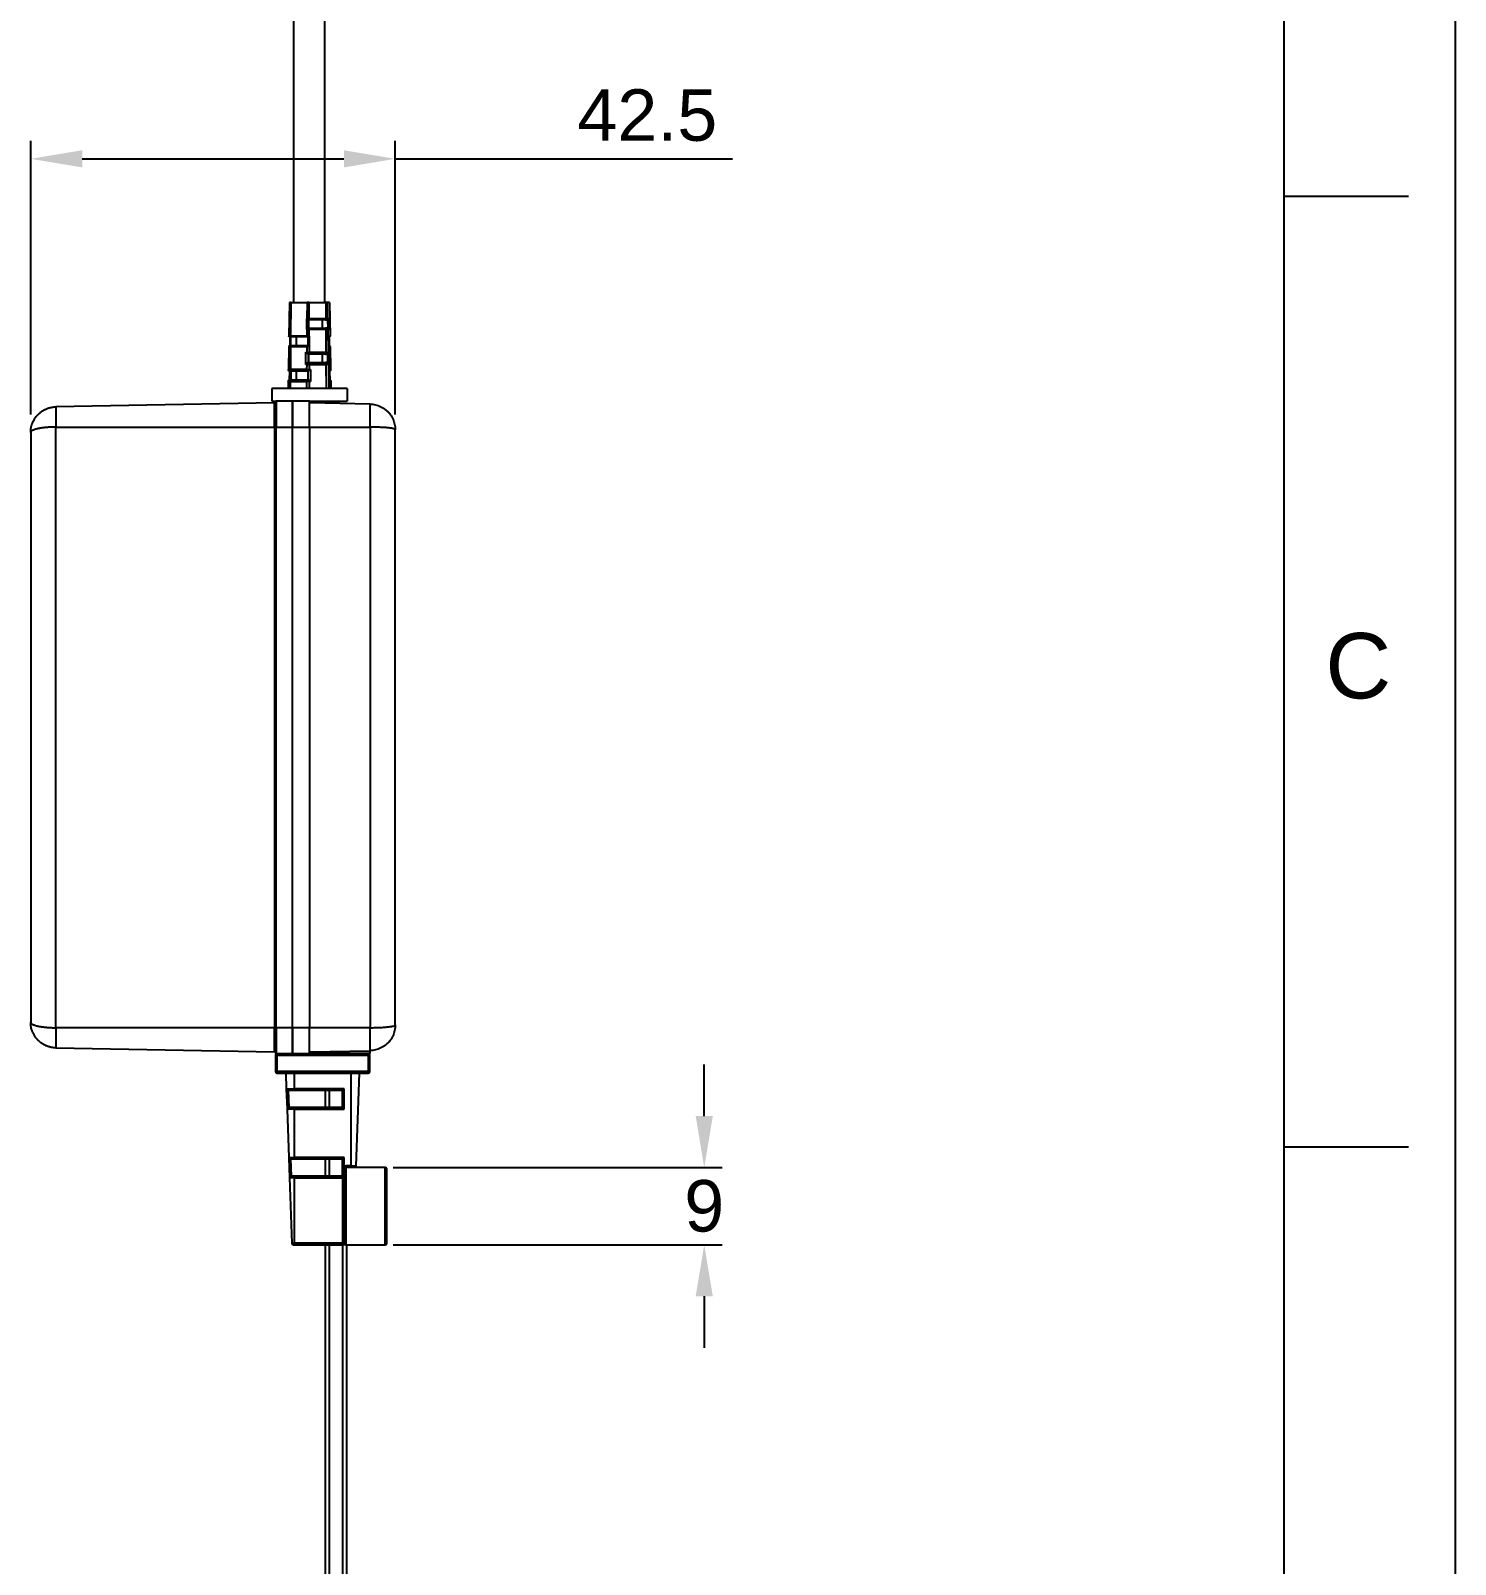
# Model space of a CAD drawing. Header units: millimetres. Extents: x 240 to 1080, y -29 to 565.
# Drawn here: x 913.7 to 1079.7, y 163.9 to 342.6 of the extents above; entities that cross this region are included whole.
import ezdxf

# ---------------------------------------------------------------- set-up
doc = ezdxf.new("R2010")
doc.units = ezdxf.units.MM
doc.header["$LTSCALE"] = 0.75
doc.layers.add('DIM', color=3, linetype='Continuous')
doc.layers.add('FORM', color=7, linetype='Continuous')
doc.styles.get("Standard").update_dxf_attribs({"font": 'arial.ttf'})
doc.dimstyles.new('사본 ISO-25', dxfattribs={"dimtxt": 7, "dimasz": 7, "dimexe": 2.1, "dimexo": 2.1, "dimgap": 2, "dimtad": 1, "dimtih": 1, "dimtoh": 1, "dimdec": 1, "dimdsep": 46, "dimtxsty": 'Standard', "dimcen": 0, "dimclrd": 3, "dimclre": 3, "dimclrt": 4, "dimazin": 2, "dimtp": 0.1, "dimtm": 0.1, "dimtfac": 0.714286, "dimtdec": 1, "dimtmove": 0, "dimatfit": 3, "dimfxl": 1, "dimarcsym": 0})

# ---------------------------------------------------------------- blocks, each defined once
blk = doc.blocks.new('*D17')
at = {"layer": 'DIM', "color": 3, "lineweight": -2, "transparency": 16777216}
for p, q in [((913.68, 297.85), (913.68, 329.75)), ((956.18, 297.85), (956.18, 329.75)), ((919.68, 327.65), (950.18, 327.65)), ((956.18, 327.65), (995.49, 327.65))]:
    blk.add_line(p, q, dxfattribs=at)
at = {"layer": 'DIM', "color": 3, "transparency": 16777216}
for points in [[(919.68, 328.65), (919.68, 326.65), (913.68, 327.65)], [(950.18, 328.65), (950.18, 326.65), (956.18, 327.65)]]:
    blk.add_solid(points, dxfattribs=at)
at = {"layer": 'DIM', "color": 4, "transparency": 16777216, "insert": (985.55, 332.71), "char_height": 6, "attachment_point": 5}
blk.add_mtext('42.5', dxfattribs=at)
blk = doc.blocks.new('*D21')
at = {"layer": 'DIM', "color": 3, "lineweight": -2, "transparency": 16777216}
for p, q in [((992.19, 216.1), (992.19, 222.1)), ((955.93, 210.1), (994.29, 210.1)), ((955.93, 201.1), (994.29, 201.1)), ((992.19, 195.1), (992.19, 189.1))]:
    blk.add_line(p, q, dxfattribs=at)
at = {"layer": 'DIM', "color": 3, "transparency": 16777216}
for points in [[(991.19, 216.1), (993.19, 216.1), (992.19, 210.1)], [(991.19, 195.1), (993.19, 195.1), (992.19, 201.1)]]:
    blk.add_solid(points, dxfattribs=at)
at = {"layer": 'DIM', "color": 4, "transparency": 16777216, "insert": (992.19, 205.6), "char_height": 6, "attachment_point": 5}
blk.add_mtext('9', dxfattribs=at)

msp = doc.modelspace()

# ---------------------------------------------------------------- linework, layer by layer
at = {"extrusion": (-1, -2.22045e-16, 2.96604e-13)}
for p, q in [((944.32, 400.9), (944.32, 310.9)), ((947.92, 400.9), (947.92, 310.9)), ((943.85, 310.9), (943.78, 307)), ((944.04, 310.9), (943.85, 310.9)), ((944.02, 307), (944.04, 310.9)), ((944.04, 310.9), (945.9, 310.9)), ((945.9, 310.9), (945.88, 309)), ((946.13, 310.9), (945.9, 310.9)), ((946.14, 309), (946.13, 310.9)), ((946.13, 310.9), (948.07, 310.9)), ((948.07, 310.9), (948.07, 309)), ((948.29, 310.9), (948.07, 310.9)), ((948.5, 310.9), (948.29, 310.9)), ((948.33, 309), (948.29, 310.9)), ((948.5, 310.9), (948.57, 307)), ((948.5, 310.9), (948.5, 310.9)), ((948.5, 310.9), (948.57, 307)), ((945.88, 307.8), (945.87, 307)), ((945.88, 307.8), (945.88, 309)), ((945.88, 309), (946.14, 309)), ((945.88, 309), (945.88, 309)), ((946.14, 307.8), (945.88, 307.8)), ((946.01, 308.9), (946.11, 308.9)), ((946.11, 307.9), (946.01, 307.9)), ((946.01, 307.9), (946.01, 307.9)), ((946.02, 308.9), (946.02, 307.9)), ((946.1, 307.9), (946.1, 308.9)), ((948.05, 308.9), (946.11, 308.9)), ((946.11, 307.9), (948.05, 307.9)), ((948.07, 309), (946.14, 309)), ((946.16, 305.1), (946.14, 307.8)), ((946.14, 307.8), (948.08, 307.8)), ((947.67, 308.9), (947.67, 307.9)), ((948.05, 308.9), (948.23, 308.9)), ((948.25, 307.9), (948.05, 307.9)), ((948.07, 309), (948.33, 309)), ((948.35, 307.8), (948.08, 307.8)), ((948.08, 307.8), (948.09, 305.1)), ((948.23, 308.9), (948.33, 308.9)), ((948.25, 307.9), (948.35, 307.9)), ((948.44, 309), (948.33, 309)), ((948.35, 307.9), (948.33, 308.9)), ((948.35, 307.8), (948.46, 307.8)), ((948.39, 305.1), (948.35, 307.8)), ((948.46, 307.8), (948.44, 309)), ((943.76, 305.8), (943.71, 303.1)), ((944.01, 305.8), (943.76, 305.8)), ((943.78, 307), (944.02, 307)), ((944.05, 305.9), (943.86, 305.9)), ((943.89, 306.9), (943.87, 305.9)), ((943.88, 306.9), (944.06, 306.9)), ((943.98, 306.9), (943.97, 305.9)), ((943.99, 303.1), (944.01, 305.8)), ((944.01, 305.8), (945.86, 305.8)), ((945.87, 307), (944.02, 307)), ((944.05, 305.9), (945.9, 305.9)), ((945.91, 306.9), (944.06, 306.9)), ((944.68, 305.9), (944.68, 306.9)), ((945.86, 305.8), (945.86, 305.1)), ((946.14, 305.8), (945.86, 305.8)), ((945.87, 307), (946.14, 307)), ((946.01, 305.9), (945.9, 305.9)), ((945.91, 306.9), (946.01, 306.9)), ((948.46, 307), (948.48, 305.8)), ((948.57, 307), (948.46, 307)), ((948.46, 306.99), (948.48, 305.8)), ((948.46, 306.9), (948.47, 306.9)), ((948.47, 306.9), (948.47, 306.9)), ((948.48, 305.9), (948.49, 305.9)), ((948.48, 305.8), (948.59, 305.8)), ((948.49, 305.9), (948.49, 305.9)), ((948.57, 307), (948.57, 307)), ((948.59, 305.8), (948.64, 303.1)), ((948.59, 305.8), (948.59, 305.8)), ((948.59, 305.8), (948.64, 303.1)), ((945.74, 303.7), (945.74, 305.1)), ((945.86, 305.1), (945.74, 305.1)), ((945.86, 305.1), (946.16, 305.1)), ((945.86, 305.1), (945.86, 305.1)), ((946.01, 304.9), (946.1, 304.9)), ((946.1, 303.9), (946.01, 303.9)), ((946.02, 304.9), (946.02, 303.9)), ((948.04, 304.9), (946.1, 304.9)), ((946.1, 303.9), (946.1, 304.9)), ((946.1, 303.9), (948.04, 303.9)), ((946.16, 305.1), (946.16, 305.1)), ((948.09, 305.1), (946.16, 305.1)), ((947.67, 304.9), (947.67, 303.9)), ((948.04, 304.9), (948.2, 304.9)), ((948.22, 303.9), (948.04, 303.9)), ((948.09, 305.1), (948.39, 305.1)), ((948.09, 305.1), (948.09, 305.1)), ((948.2, 304.9), (948.3, 304.9)), ((948.32, 303.9), (948.22, 303.9)), ((948.32, 303.9), (948.3, 304.9)), ((948.51, 305.1), (948.39, 305.1)), ((948.39, 305.1), (948.39, 305.1)), ((948.53, 303.7), (948.51, 305.1)), ((943.71, 303.1), (943.99, 303.1)), ((943.83, 302.92), (943.81, 301.88)), ((943.91, 302.9), (944.07, 302.9)), ((945.84, 303.1), (943.99, 303.1)), ((943.99, 303.1), (943.99, 303.1)), ((944.01, 302.9), (944, 301.9)), ((945.92, 302.9), (944.07, 302.9)), ((944.68, 301.9), (944.68, 302.9)), ((945.74, 303.7), (945.85, 303.7)), ((945.85, 303.7), (945.84, 303.1)), ((945.84, 303.1), (946.17, 303.1)), ((945.84, 303.1), (945.84, 303.1)), ((946.16, 303.7), (945.85, 303.7)), ((945.92, 302.9), (946.02, 302.9)), ((946.02, 301.9), (946.02, 302.9)), ((946.16, 303.7), (948.1, 303.7)), ((946.17, 303.1), (946.16, 303.7)), ((946.28, 303.1), (946.17, 303.1)), ((946.17, 303.1), (946.17, 303.1)), ((946.28, 303.1), (946.28, 301.7)), ((948.1, 303.7), (948.12, 300.9)), ((948.42, 303.7), (948.1, 303.7)), ((948.42, 303.7), (948.53, 303.7)), ((948.47, 300.9), (948.42, 303.7)), ((948.52, 303.1), (948.55, 301.7)), ((948.64, 303.1), (948.52, 303.1)), ((948.52, 303.09), (948.55, 301.71)), ((948.64, 303.1), (948.64, 303.1)), ((948.64, 303.1), (948.64, 303.1)), ((950.58, 300.9), (941.78, 300.9)), ((941.78, 300.9), (941.78, 299.4)), ((943.69, 301.7), (943.68, 300.9)), ((943.98, 301.7), (943.69, 301.7)), ((944.06, 301.9), (943.89, 301.9)), ((943.97, 300.9), (943.98, 301.7)), ((943.98, 301.7), (945.83, 301.7)), ((944.06, 301.9), (945.91, 301.9)), ((946.17, 301.7), (945.83, 301.7)), ((945.83, 301.7), (945.83, 300.9)), ((946.02, 301.9), (945.91, 301.9)), ((946.17, 301.7), (946.28, 301.7)), ((946.18, 300.9), (946.17, 301.7)), ((948.55, 301.7), (948.66, 301.7)), ((948.66, 301.7), (948.67, 300.9)), ((948.66, 301.7), (948.66, 301.7)), ((948.66, 301.7), (948.68, 300.9)), ((950.58, 300.9), (950.58, 299.4)), ((942.08, 299.2), (916.62, 298.75)), ((941.78, 299.4), (942.28, 299.4)), ((942.08, 296.4), (942.08, 299.2)), ((942.18, 299.3), (942.18, 296.4)), ((942.28, 299.4), (942.28, 296.4)), ((944.18, 299.4), (942.28, 299.4)), ((944.18, 299.4), (944.18, 296.4)), ((946.18, 299.4), (944.18, 299.4)), ((944.18, 296.4), (944.18, 299.4)), ((946.18, 299.2), (946.18, 299.4)), ((946.18, 296.4), (946.18, 299.4)), ((946.18, 299.4), (950.58, 299.4)), ((953.23, 299.07), (946.18, 299.2)), ((949.18, 299.14), (949.18, 299.4)), ((913.68, 295.75), (913.68, 227.04)), ((916.62, 296.4), (942.08, 296.4)), ((916.62, 226.4), (916.62, 296.4)), ((942.08, 296.4), (942.18, 296.4)), ((942.08, 296.4), (942.08, 226.4)), ((942.28, 296.4), (942.18, 296.4)), ((942.18, 296.4), (942.18, 226.4)), ((942.28, 296.4), (944.18, 296.4)), ((942.28, 226.4), (942.28, 296.4)), ((944.18, 226.4), (944.18, 296.4)), ((944.18, 296.4), (946.18, 296.4)), ((944.18, 226.4), (944.18, 296.4)), ((946.18, 296.4), (953.23, 296.4)), ((946.18, 296.4), (946.18, 226.4)), ((953.23, 296.4), (953.23, 226.4)), ((956.18, 226.72), (956.18, 296.07)), ((942.08, 226.4), (916.62, 226.4)), ((942.18, 226.4), (942.08, 226.4)), ((942.08, 223.6), (942.08, 226.4)), ((942.18, 226.4), (942.28, 226.4)), ((942.18, 226.4), (942.18, 223.5)), ((944.18, 226.4), (942.28, 226.4)), ((942.28, 226.4), (942.28, 223.4)), ((944.18, 226.4), (944.18, 223.4)), ((946.18, 226.4), (944.18, 226.4)), ((944.18, 223.4), (944.18, 226.4)), ((953.23, 226.4), (946.18, 226.4)), ((946.18, 223.4), (946.18, 226.4)), ((916.62, 224.04), (942.08, 223.6)), ((946.18, 223.6), (953.23, 223.72)), ((953.24, 223.72), (953.23, 223.72)), ((953.24, 223.4), (953.24, 223.72)), ((942.41, 223.2), (942.21, 223.2)), ((942.21, 223.2), (942.21, 221.3)), ((942.28, 223.4), (944.18, 223.4)), ((942.41, 223.4), (942.41, 223.2)), ((942.41, 223.2), (953.01, 223.2)), ((942.41, 221.3), (942.41, 223.2)), ((944.18, 223.4), (946.18, 223.4)), ((953.24, 223.4), (946.18, 223.4)), ((953.01, 223.2), (953.01, 223.4)), ((953.21, 223.2), (953.01, 223.2)), ((953.01, 223.2), (953.01, 221.3)), ((953.21, 221.3), (953.21, 223.2)), ((942.21, 221.3), (942.41, 221.3)), ((942.41, 221.3), (942.41, 221.1)), ((953.01, 221.3), (942.41, 221.3)), ((942.41, 221.1), (953.01, 221.1)), ((943.41, 221.1), (943.47, 219.29)), ((944.41, 219.29), (944.41, 221.1)), ((951.01, 221.1), (951.01, 210.3)), ((951.63, 210.3), (952.01, 221.1)), ((953.01, 221.3), (953.21, 221.3)), ((953.01, 221.1), (953.01, 221.3)), ((943.47, 219.29), (943.56, 216.89)), ((943.47, 219.29), (944.41, 219.29)), ((943.67, 219.1), (944.41, 219.1)), ((943.68, 219.1), (943.75, 217.1)), ((950.21, 219.29), (944.41, 219.29)), ((944.41, 219.29), (944.41, 219.1)), ((944.41, 219.1), (950.01, 219.1)), ((948.01, 219.1), (948.01, 217.1)), ((948.51, 217.1), (948.51, 219.1)), ((950.01, 217.1), (950.01, 219.1)), ((950.21, 216.89), (950.21, 219.29)), ((943.56, 216.89), (943.75, 211.29)), ((944.41, 216.89), (943.56, 216.89)), ((944.41, 217.1), (943.76, 217.1)), ((944.41, 217.1), (944.41, 216.89)), ((950.01, 217.1), (944.41, 217.1)), ((944.41, 211.29), (944.41, 216.89)), ((944.41, 216.89), (950.21, 216.89)), ((943.75, 211.29), (943.84, 208.89)), ((943.75, 211.29), (944.41, 211.29)), ((943.95, 211.1), (944.41, 211.1)), ((943.96, 211.1), (944.03, 209.1)), ((950.21, 211.29), (944.41, 211.29)), ((944.41, 211.29), (944.41, 211.1)), ((944.41, 211.1), (950.01, 211.1)), ((948.01, 211.1), (948.01, 209.1)), ((948.51, 209.1), (948.51, 211.1)), ((950.01, 210.26), (950.01, 211.1)), ((950.21, 210.25), (950.21, 211.29)), ((950.01, 209.09), (950.01, 209.91)), ((950.11, 209.9), (950.11, 208.89)), ((950.21, 209.9), (950.21, 201.3)), ((951.01, 210.3), (950.41, 210.3)), ((950.41, 210.3), (950.41, 210.1)), ((955.01, 210.1), (950.41, 210.1)), ((950.41, 210.1), (950.41, 201.1)), ((951.01, 210.3), (951.63, 210.3)), ((951.01, 210.3), (951.01, 210.1)), ((955.01, 201.1), (955.01, 210.1)), ((955.21, 201.3), (955.21, 209.9)), ((943.84, 208.89), (944.1, 201.29)), ((944.41, 208.89), (943.84, 208.89)), ((944.41, 209.1), (944.04, 209.1)), ((950.01, 209.1), (944.41, 209.1)), ((944.41, 209.1), (944.41, 208.89)), ((944.41, 208.89), (950.01, 208.89)), ((944.41, 201.29), (944.41, 208.89)), ((950.01, 209.09), (950.01, 208.89)), ((950.01, 208.89), (950.01, 201.29)), ((944.1, 201.29), (944.41, 201.29)), ((944.3, 201.1), (944.41, 201.1)), ((944.41, 201.29), (944.41, 201.1)), ((950.01, 201.29), (944.41, 201.29)), ((944.41, 201.1), (950.01, 201.1)), ((948.01, 201.1), (948.01, 101.1)), ((948.51, 101.1), (948.51, 201.1)), ((950.01, 201.29), (950.01, 201.1)), ((950.01, 201.1), (950.01, 101.1)), ((950.41, 201.1), (955.01, 201.1)), ((950.51, 101.1), (950.51, 201.1))]:
    msp.add_line(p, q, dxfattribs=at)
at = {"extrusion": (-5.04871e-29, -2.22045e-16, -1)}
for centre, radius, start, end in [((-943.86, 305.8), 0.1, 1, 90), ((-948.47, 307), 0.1, 179, 270), ((-943.89, 301.7), 0.2, 1, 90), ((-942.08, 299.3), 0.1, 180, 269), ((-942.08, 223.5), 0.1, 91, 180)]:
    msp.add_arc(centre, radius, start, end, dxfattribs=at)
at = {"extrusion": (0, -2.22045e-16, -1)}
for centre, radius, start, end in [((-943.88, 307), 0.1, 270, 1), ((-948.49, 305.8), 0.1, 90, 179), ((-943.91, 303.1), 0.2, 270, 1), ((-948.44, 303.1), 0.2, 179, 243.962), ((-948.46, 301.7), 0.2, 114.0281, 179)]:
    msp.add_arc(centre, radius, start, end, dxfattribs=at)
for centre, radius, start, end in [((942.28, 299.3), 0.1, 90, 180), ((942.28, 223.5), 0.1, 180, 270), ((942.41, 223.2), 0.2, 90, 180), ((953.01, 223.2), 0.2, 0, 90), ((942.41, 221.3), 0.2, 180, 270), ((953.01, 221.3), 0.2, 270, 0), ((943.67, 219.3), 0.2, 182, 270), ((943.76, 216.9), 0.2, 90, 182), ((943.95, 211.3), 0.2, 182, 270), ((950.41, 209.9), 0.2, 90, 180), ((955.01, 209.9), 0.2, 0, 90), ((944.04, 208.9), 0.2, 90, 182), ((944.3, 201.3), 0.2, 182, 270), ((950.41, 201.3), 0.2, 180, 270), ((955.01, 201.3), 0.2, 270, 0)]:
    msp.add_arc(centre, radius, start, end)
at = {"extrusion": (-1.00974e-28, -2.22045e-16, -1)}
msp.add_arc((-951.83, 210.3), 0.2, 270, 2, dxfattribs=at)
for centre, major_axis, ratio, start_param, end_param in [((946.11, 309), (0, 0.1), 0.295436, 3.141593, 4.729842), ((946.11, 307.8), (0, 0.1), 0.295436, 4.729842, 6.283185), ((948.23, 309), (0, 0.1), 0.998268, 3.141593, 4.729842), ((948.25, 307.8), (0, 0.1), 0.998268, 4.729842, 6.283185), ((948.36, 307.8), (0.0734, -0.0722), 0.942864, 0.82355, 2.376893), ((945.9, 305.8), (0, 0.1), 0.405595, 0, 1.553343), ((945.91, 307), (0, 0.1), 0.405595, 1.553343, 3.141593), ((948.36, 307), (0.0734, -0.0722), 0.942864, 0.7647, 0.82355), ((945.94, 305.1), (0, 0.2), 0.405595, 1.570796, 2.246309), ((946.1, 305.1), (0, 0.2), 0.295436, 3.141593, 4.712389), ((946.1, 303.7), (0, 0.2), 0.295436, 4.729842, 6.283185), ((948.2, 305.1), (0, 0.2), 0.998268, 3.141593, 4.712389), ((948.22, 303.7), (0, 0.2), 0.998268, 4.729842, 6.283185), ((948.31, 305.1), (-0.144, -0.147), 0.94275, 0.7647, 2.335496), ((948.3, 305.1), (0, 0.2), 0.998268, 3.141593, 3.159046), ((945.92, 303.1), (0, 0.2), 0.405595, 1.570796, 3.141593), ((945.93, 303.7), (0, 0.2), 0.405595, 0.908457, 1.553343), ((946.11, 303.1), (0, 0.2), 0.295436, 4.11863, 4.712389), ((946.22, 303.1), (-0.198, -0.198), 0.141985, 1.118246, 1.711992), ((946.22, 303.1), (-0.198, -0.198), 0.141985, 1.711992, 1.729445), ((948.32, 303.1), (0.147, -0.144), 0.942864, 0.7647, 0.82355), ((945.91, 301.7), (0, 0.2), 0.405595, 0, 1.553343), ((946.11, 301.7), (0, 0.2), 0.295436, 4.729842, 5.294596), ((950.21, 219.3), (-0.2, -0.2), 0.017455, 0.017453, 1.553343), ((950.21, 211.3), (-0.2, -0.2), 0.017455, 0.017453, 1.553343), ((950.21, 210.26), (-0.2, 0), 0.034899, 0.00002, 1.570796), ((950.21, 209.91), (-0.2, 0), 0.035033, -0.000001, 1.047197)]:
    msp.add_ellipse(centre, major_axis=major_axis, ratio=ratio, start_param=start_param, end_param=end_param)
at = {"extrusion": (5.05364e-29, -2.22045e-16, -1)}
for centre, major_axis, ratio, start_param, end_param in [((948.05, 309), (0, -0.1), 0.295436, 4.694936, 6.283185), ((948.05, 307.8), (0, -0.1), 0.295436, 3.141593, 4.694936), ((944.06, 307), (0, -0.1), 0.405595, 0, 1.58825), ((948.47, 307), (0, -0.1), 0.998268, 4.694936, 6.283185), ((948.49, 305.8), (0, -0.1), 0.998268, 3.141593, 4.694936), ((948.04, 305.1), (0, -0.2), 0.295436, 4.712389, 6.283185), ((948.04, 303.7), (0, -0.2), 0.295436, 3.141593, 4.694936), ((944.07, 303.1), (0, -0.2), 0.405595, 0, 1.570796), ((948.44, 303.1), (0, -0.2), 0.998268, 4.712389, 5.825389), ((944.06, 301.7), (0, -0.2), 0.405595, 1.58825, 3.141593), ((948.46, 301.7), (0, -0.2), 0.998268, 3.564482, 4.694936)]:
    msp.add_ellipse(centre, major_axis=major_axis, ratio=ratio, start_param=start_param, end_param=end_param, dxfattribs=at)
at = {"extrusion": (3.41338e-18, -2.90072e-16, -1)}
for centre, major_axis, start_param, end_param in [((948.34, 309), (0.0721, 0.0734), 0.806097, 2.385615), ((948.38, 305.8), (-0.0721, -0.0734), 3.888839, 3.947689), ((948.35, 301.7), (-0.144, -0.147), 3.888839, 3.947689)]:
    msp.add_ellipse(centre, major_axis=major_axis, ratio=0.94275, start_param=start_param, end_param=end_param, dxfattribs=at)
at = {"extrusion": (4.93038e-32, -2.22045e-16, -1)}
msp.add_ellipse((944.05, 305.8), major_axis=(0, -0.1), ratio=0.405595, start_param=1.58825, end_param=3.141593, dxfattribs=at)
at = {"extrusion": (9.45975e-17, -1.68007e-16, -1)}
for start_param, end_param in [(1.095349, 1.770861), (1.770861, 1.788314)]:
    msp.add_ellipse((945.82, 305.1), major_axis=(0.196, -0.196), ratio=0.203, start_param=start_param, end_param=end_param, dxfattribs=at)
at = {"extrusion": (2.31651e-18, -2.27341e-16, -1)}
msp.add_ellipse((948.33, 303.7), major_axis=(-0.147, 0.144), ratio=0.942864, start_param=0.7647, end_param=2.318043, dxfattribs=at)
at = {"extrusion": (8.90404e-17, -2.97133e-16, -1)}
msp.add_ellipse((945.82, 303.7), major_axis=(0.196, 0.195), ratio=0.220773, start_param=4.512324, end_param=5.157215, dxfattribs=at)
at = {"extrusion": (-1.45691e-16, -3.52941e-16, -1)}
msp.add_ellipse((946.22, 301.7), major_axis=(0.197, -0.197), ratio=0.160169, start_param=4.288826, end_param=4.853584, dxfattribs=at)
at = {"extrusion": (-1.3958e-18, -2.22045e-16, -1)}
msp.add_ellipse((950.21, 216.9), major_axis=(0.2, -0.2), ratio=0.017455, start_param=1.553343, end_param=3.124139, dxfattribs=at)
at = {"extrusion": (7.60043e-29, -2.22045e-16, -1)}
msp.add_ellipse((950.01, 209.9), major_axis=(-0.2, 0), ratio=0.034899, start_param=2.094394, end_param=3.141593, dxfattribs=at)
at = {"extrusion": (6.19862e-29, -2.22045e-16, -1)}
msp.add_ellipse((950.41, 209.9), major_axis=(-0.4, 0), ratio=0.999391, start_param=1.046692, end_param=1.570834, dxfattribs=at)
at = {"extrusion": (9.61565e-29, -2.22045e-16, -1)}
msp.add_ellipse((950.01, 208.9), major_axis=(-0.2, 0), ratio=0.035391, start_param=4.187574, end_param=4.71233, dxfattribs=at)
at = {"extrusion": (1.6255e-19, 1.63166e-15, -1)}
msp.add_ellipse((950.01, 201.3), major_axis=(0.2, 0), ratio=0.0349, start_param=0.000002, end_param=1.570827, dxfattribs=at)
for points, knots in [([(945.89, 308.99), (945.88, 308.99), (945.88, 308.99), (945.88, 308.99), (945.88, 308.99), (945.88, 308.99), (945.88, 309), (945.88, 309), (945.88, 309), (945.88, 309)], [0.0002623, 0.0002623, 0.0002623, 0.0002623, 0.3333333, 0.3333333, 0.3333333, 0.6666667, 0.6666667, 0.6666667, 1, 1, 1, 1]), ([(945.88, 309), (945.88, 309), (945.88, 309), (945.88, 308.99), (945.88, 308.99), (945.88, 308.99), (945.88, 308.99), (945.88, 308.99), (945.89, 308.99), (945.89, 308.99)], [0, 0, 0, 0, 0.3333333, 0.3333333, 0.3333333, 0.6666667, 0.6666667, 0.6666667, 0.9992261, 0.9992261, 0.9992261, 0.9992261]), ([(946.01, 308.9), (946.01, 308.9), (946.01, 308.9), (946.01, 308.9), (946.01, 308.9), (946, 308.9), (945.99, 308.91), (945.97, 308.92), (945.96, 308.93), (945.94, 308.94), (945.92, 308.95), (945.91, 308.97), (945.9, 308.98), (945.89, 308.98), (945.89, 308.99), (945.89, 308.99), (945.89, 308.99), (945.89, 308.99)], [0.047616203, 0.047616203, 0.047616203, 0.047616203, 0.047652232, 0.047652232, 0.048782723, 0.048782723, 0.05012353, 0.05012353, 0.051857372, 0.051857372, 0.053756299, 0.053756299, 0.054752993, 0.054752993, 0.055330391, 0.055330391, 0.055348537, 0.055348537, 0.055348537, 0.055348537]), ([(946.01, 307.9), (946.01, 307.9), (946.01, 307.9), (946.01, 307.9), (946, 307.9), (946, 307.89), (946, 307.89), (945.99, 307.89), (945.99, 307.89), (945.99, 307.89), (945.98, 307.88), (945.98, 307.88), (945.97, 307.88), (945.97, 307.87), (945.96, 307.87), (945.95, 307.86), (945.95, 307.86), (945.94, 307.85), (945.93, 307.85), (945.92, 307.84), (945.92, 307.84), (945.91, 307.83)], [0.0000004, 0.0000004, 0.0000004, 0.0000004, 0.1428571, 0.1428571, 0.1428571, 0.2857143, 0.2857143, 0.2857143, 0.4285714, 0.4285714, 0.4285714, 0.5714286, 0.5714286, 0.5714286, 0.7142857, 0.7142857, 0.7142857, 0.8571429, 0.8571429, 0.8571429, 1, 1, 1, 1]), ([(946.14, 307), (946.14, 307), (946.14, 307), (946.13, 306.99), (946.12, 306.98), (946.1, 306.97), (946.09, 306.96), (946.07, 306.94), (946.06, 306.93), (946.04, 306.91), (946.03, 306.91), (946.02, 306.9), (946.02, 306.9), (946.02, 306.9), (946.01, 306.9), (946.01, 306.9)], [-0.01906983, -0.01906983, -0.01906983, -0.01906983, -0.01901353, -0.01901353, -0.01581324, -0.01581324, -0.01236405, -0.01236405, -0.00804547, -0.00804547, -0.00416128, -0.00416128, -0.00198893, -0.00198893, -0.0000246, -0.0000246, -0.0000246, -0.0000246]), ([(946.14, 305.8), (946.14, 305.8), (946.14, 305.8), (946.13, 305.81), (946.12, 305.81), (946.1, 305.83), (946.09, 305.84), (946.07, 305.86), (946.06, 305.86), (946.04, 305.88), (946.03, 305.89), (946.02, 305.89), (946.02, 305.89), (946.02, 305.9), (946.01, 305.9), (946.01, 305.9)], [-0.00013094, -0.00013094, -0.00013094, -0.00013094, 0, 0, 0.00340547, 0.00340547, 0.00707521, 0.00707521, 0.01200116, 0.01200116, 0.01643578, 0.01643578, 0.01875713, 0.01875713, 0.02085602, 0.02085602, 0.02085602, 0.02085602]), ([(946.14, 307), (946.14, 306.87), (946.14, 306.73), (946.14, 306.6), (946.14, 306.47), (946.14, 306.33), (946.14, 306.2), (946.14, 306.07), (946.14, 305.93), (946.14, 305.8)], [0, 0, 0, 0, 0.3333333, 0.3333333, 0.3333333, 0.6666667, 0.6666667, 0.6666667, 0.9999843, 0.9999843, 0.9999843, 0.9999843]), ([(946.01, 303.9), (946, 303.9), (946, 303.9), (946, 303.9), (945.99, 303.89), (945.99, 303.89), (945.98, 303.89), (945.98, 303.89), (945.97, 303.89), (945.96, 303.88), (945.96, 303.88), (945.95, 303.88), (945.94, 303.87), (945.94, 303.87), (945.93, 303.86), (945.92, 303.86), (945.91, 303.85), (945.9, 303.85), (945.89, 303.84), (945.88, 303.83), (945.87, 303.83), (945.86, 303.82)], [0, 0, 0, 0, 0.1428571, 0.1428571, 0.1428571, 0.2857143, 0.2857143, 0.2857143, 0.4285714, 0.4285714, 0.4285714, 0.5714286, 0.5714286, 0.5714286, 0.7142857, 0.7142857, 0.7142857, 0.8571429, 0.8571429, 0.8571429, 0.9999847, 0.9999847, 0.9999847, 0.9999847]), ([(946.01, 304.9), (946.01, 304.9), (946.01, 304.9), (945.99, 304.9), (945.98, 304.9), (945.96, 304.92), (945.94, 304.93), (945.91, 304.95), (945.89, 304.96), (945.88, 304.97)], [0.06972669, 0.06972669, 0.06972669, 0.06972669, 0.07154936, 0.07154936, 0.07778889, 0.07778889, 0.08507457, 0.08507457, 0.09131299, 0.09131299, 0.09131299, 0.09131299]), ([(946.16, 302.99), (946.15, 302.98), (946.15, 302.98), (946.12, 302.96), (946.1, 302.94), (946.06, 302.92), (946.05, 302.91), (946.03, 302.9), (946.03, 302.9), (946.02, 302.9)], [0.01255945, 0.01255945, 0.01255945, 0.01255945, 0.01385717, 0.01385717, 0.0205674, 0.0205674, 0.02587664, 0.02587664, 0.02972321, 0.02972321, 0.02972321, 0.02972321]), ([(946.16, 301.81), (946.15, 301.82), (946.14, 301.83), (946.11, 301.85), (946.09, 301.86), (946.06, 301.88), (946.04, 301.89), (946.03, 301.9), (946.03, 301.9), (946.02, 301.9)], [-0.2102563, -0.2102563, -0.2102563, -0.2102563, -0.20655732, -0.20655732, -0.20092688, -0.20092688, -0.19630129, -0.19630129, -0.1934123, -0.1934123, -0.1934123, -0.1934123]), ([(913.68, 295.75), (913.68, 295.8), (913.68, 295.88), (913.69, 296.02), (913.7, 296.16), (913.73, 296.34), (913.77, 296.53), (913.83, 296.71), (913.9, 296.89), (914, 297.12), (914.12, 297.33), (914.24, 297.5), (914.31, 297.6), (914.38, 297.68), (914.43, 297.74), (914.48, 297.79), (914.53, 297.85), (914.58, 297.9), (914.64, 297.95), (914.7, 298.01), (914.77, 298.07), (914.87, 298.15), (914.99, 298.24), (915.12, 298.32), (915.25, 298.39), (915.39, 298.46), (915.52, 298.52), (915.66, 298.58), (915.8, 298.62), (915.94, 298.66), (916.08, 298.69), (916.19, 298.71), (916.28, 298.73), (916.35, 298.73), (916.42, 298.74), (916.51, 298.75), (916.58, 298.75), (916.62, 298.75)], [0, 0, 0, 0, 0.030183, 0.060367, 0.09055, 0.120734, 0.1811, 0.211284, 0.241467, 0.306552, 0.371638, 0.40418, 0.436723, 0.452994, 0.469266, 0.485537, 0.501808, 0.518026, 0.534243, 0.550461, 0.566678, 0.599113, 0.631547, 0.663982, 0.696417, 0.728851, 0.761286, 0.791125, 0.820965, 0.850804, 0.880643, 0.910482, 0.925402, 0.940322, 0.955241, 0.970161, 1, 1, 1, 1]), ([(916.62, 298.75), (916.62, 298.75), (916.62, 298.75), (916.62, 298.74), (916.62, 298.73), (916.62, 298.73), (916.62, 298.72), (916.62, 298.7), (916.61, 298.67), (916.61, 298.63), (916.61, 298.57), (916.61, 298.48), (916.61, 298.32), (916.61, 298.07), (916.61, 297.77), (916.61, 297.51), (916.61, 297.32), (916.61, 297.14), (916.61, 297), (916.62, 296.88), (916.62, 296.8), (916.62, 296.73), (916.62, 296.68), (916.62, 296.65), (916.62, 296.63), (916.62, 296.59), (916.62, 296.55), (916.62, 296.48), (916.62, 296.44), (916.62, 296.4)], [0, 0, 0, 0, 0.0625, 0.068359, 0.074219, 0.085938, 0.109375, 0.132812, 0.15625, 0.203125, 0.25, 0.3125, 0.375, 0.5, 0.625, 0.6875, 0.75, 0.796875, 0.84375, 0.867188, 0.890625, 0.914062, 0.925781, 0.931641, 0.9375, 0.945312, 0.960938, 0.96875, 1, 1, 1, 1]), ([(953.23, 296.4), (953.23, 296.42), (953.23, 296.46), (953.23, 296.54), (953.23, 296.63), (953.23, 296.76), (953.24, 296.94), (953.24, 297.18), (953.24, 297.51), (953.25, 297.89), (953.25, 298.3), (953.25, 298.64), (953.24, 298.84), (953.24, 298.96), (953.24, 299.02), (953.23, 299.05), (953.23, 299.06), (953.23, 299.07), (953.23, 299.07), (953.23, 299.07), (953.23, 299.07)], [0, 0, 0, 0, 0.015622, 0.03125, 0.054688, 0.078125, 0.125, 0.1875, 0.25, 0.375, 0.5, 0.625, 0.75, 0.8125, 0.875, 0.921875, 0.945312, 0.96875, 0.984378, 1, 1, 1, 1]), ([(916.62, 296.4), (916.58, 296.4), (916.51, 296.4), (916.42, 296.4), (916.35, 296.39), (916.28, 296.39), (916.19, 296.39), (916.08, 296.39), (915.94, 296.38), (915.8, 296.37), (915.66, 296.36), (915.52, 296.35), (915.39, 296.34), (915.25, 296.32), (915.12, 296.31), (914.99, 296.29), (914.87, 296.27), (914.77, 296.25), (914.7, 296.24), (914.64, 296.23), (914.58, 296.22), (914.53, 296.21), (914.48, 296.19), (914.43, 296.18), (914.38, 296.17), (914.31, 296.15), (914.24, 296.13), (914.12, 296.1), (914, 296.05), (913.9, 296), (913.83, 295.96), (913.77, 295.92), (913.73, 295.88), (913.7, 295.84), (913.69, 295.81), (913.68, 295.78), (913.68, 295.76), (913.68, 295.75)], [0, 0, 0, 0, 0.029839, 0.044759, 0.059678, 0.074598, 0.089518, 0.119357, 0.149196, 0.179035, 0.208875, 0.238714, 0.271149, 0.303583, 0.336018, 0.368453, 0.400887, 0.433322, 0.449539, 0.465757, 0.481974, 0.498192, 0.514463, 0.530734, 0.547006, 0.563277, 0.59582, 0.628362, 0.693448, 0.758533, 0.788716, 0.8189, 0.879266, 0.90945, 0.939633, 0.969817, 1, 1, 1, 1]), ([(913.68, 227.04), (913.68, 227.03), (913.68, 227.01), (913.69, 226.98), (913.7, 226.95), (913.73, 226.91), (913.77, 226.87), (913.83, 226.83), (913.9, 226.79), (914, 226.75), (914.12, 226.7), (914.24, 226.66), (914.31, 226.64), (914.38, 226.62), (914.43, 226.61), (914.48, 226.6), (914.53, 226.59), (914.58, 226.58), (914.64, 226.56), (914.7, 226.55), (914.77, 226.54), (914.87, 226.52), (914.99, 226.5), (915.12, 226.49), (915.25, 226.47), (915.39, 226.46), (915.52, 226.44), (915.66, 226.43), (915.8, 226.42), (915.94, 226.41), (916.08, 226.41), (916.19, 226.4), (916.28, 226.4), (916.35, 226.4), (916.42, 226.4), (916.51, 226.4), (916.58, 226.4), (916.62, 226.4)], [0, 0, 0, 0, 0.030183, 0.060367, 0.09055, 0.120734, 0.1811, 0.211284, 0.241467, 0.306552, 0.371638, 0.40418, 0.436723, 0.452994, 0.469266, 0.485537, 0.501808, 0.518026, 0.534243, 0.550461, 0.566678, 0.599113, 0.631547, 0.663982, 0.696417, 0.728851, 0.761286, 0.791125, 0.820965, 0.850804, 0.880643, 0.910482, 0.925402, 0.940322, 0.955241, 0.970161, 1, 1, 1, 1]), ([(916.62, 224.04), (916.58, 224.04), (916.51, 224.05), (916.42, 224.05), (916.35, 224.06), (916.28, 224.07), (916.19, 224.08), (916.08, 224.1), (915.94, 224.13), (915.8, 224.17), (915.66, 224.22), (915.52, 224.27), (915.39, 224.33), (915.25, 224.4), (915.12, 224.48), (914.99, 224.56), (914.87, 224.64), (914.77, 224.72), (914.7, 224.79), (914.64, 224.84), (914.58, 224.89), (914.53, 224.95), (914.48, 225), (914.43, 225.06), (914.38, 225.12), (914.31, 225.19), (914.24, 225.29), (914.12, 225.46), (914, 225.68), (913.9, 225.9), (913.83, 226.09), (913.77, 226.27), (913.73, 226.45), (913.7, 226.64), (913.69, 226.78), (913.68, 226.91), (913.68, 227), (913.68, 227.04)], [0, 0, 0, 0, 0.029839, 0.044759, 0.059678, 0.074598, 0.089518, 0.119357, 0.149196, 0.179035, 0.208875, 0.238714, 0.271149, 0.303583, 0.336018, 0.368453, 0.400887, 0.433322, 0.449539, 0.465757, 0.481974, 0.498192, 0.514463, 0.530734, 0.547006, 0.563277, 0.59582, 0.628362, 0.693448, 0.758533, 0.788716, 0.8189, 0.879266, 0.90945, 0.939633, 0.969817, 1, 1, 1, 1]), ([(916.62, 226.4), (916.62, 226.32), (916.62, 226.24), (916.62, 226.14), (916.62, 226.12), (916.62, 226.07), (916.62, 225.99), (916.62, 225.91), (916.61, 225.8), (916.61, 225.66), (916.61, 225.48), (916.61, 225.29), (916.61, 225.02), (916.61, 224.72), (916.61, 224.48), (916.61, 224.32), (916.61, 224.23), (916.61, 224.16), (916.61, 224.12), (916.62, 224.09), (916.62, 224.08), (916.62, 224.07), (916.62, 224.06), (916.62, 224.06), (916.62, 224.05), (916.62, 224.05), (916.62, 224.05), (916.62, 224.04), (916.62, 224.04), (916.62, 224.04)], [0, 0, 0, 0, 0.0625, 0.068359, 0.074219, 0.085938, 0.109375, 0.132812, 0.15625, 0.203125, 0.25, 0.3125, 0.375, 0.5, 0.625, 0.6875, 0.75, 0.796875, 0.84375, 0.867188, 0.890625, 0.914062, 0.925781, 0.931641, 0.9375, 0.945312, 0.960938, 0.96875, 1, 1, 1, 1]), ([(953.23, 223.72), (953.23, 223.72), (953.23, 223.72), (953.23, 223.72), (953.23, 223.73), (953.23, 223.74), (953.24, 223.77), (953.24, 223.83), (953.24, 223.95), (953.25, 224.16), (953.25, 224.49), (953.25, 224.9), (953.24, 225.29), (953.24, 225.62), (953.24, 225.85), (953.23, 226.04), (953.23, 226.17), (953.23, 226.25), (953.23, 226.33), (953.23, 226.38), (953.23, 226.4)], [0, 0, 0, 0, 0.015622, 0.03125, 0.054688, 0.078125, 0.125, 0.1875, 0.25, 0.375, 0.5, 0.625, 0.75, 0.8125, 0.875, 0.921875, 0.945312, 0.96875, 0.984378, 1, 1, 1, 1]), ([(950.01, 209.91), (950.01, 209.91), (950.01, 209.91), (950.01, 209.91), (950.01, 209.92), (950.01, 209.92), (950.01, 209.92), (950.01, 209.92), (950.01, 209.92), (950.01, 209.93), (950.01, 209.93), (950.01, 209.93), (950.01, 209.93), (950.01, 209.93), (950.01, 209.93), (950.01, 209.93), (950.01, 209.93), (950.01, 209.93), (950.01, 209.93), (950.01, 209.94), (950.01, 209.94), (950.01, 209.94), (950.01, 209.94), (950.01, 209.94), (950.01, 209.94), (950.01, 209.94), (950.01, 209.94), (950.01, 209.94), (950.01, 209.95), (950.01, 209.95), (950.01, 209.95), (950.01, 209.95), (950.01, 209.95), (950.01, 209.95), (950.01, 209.95), (950.01, 209.96), (950.01, 209.96), (950.01, 209.96), (950.01, 209.96), (950.01, 209.96), (950.01, 209.96), (950.01, 209.96), (950.01, 209.97), (950.01, 209.97), (950.01, 209.97), (950.01, 209.97), (950.01, 209.97), (950.01, 209.97), (950.01, 209.97), (950.01, 209.97), (950.01, 209.97), (950.01, 209.98), (950.01, 209.98), (950.01, 209.98), (950.01, 209.98), (950.01, 209.98), (950.01, 209.98), (950.01, 209.99), (950.01, 209.99), (950.01, 209.99), (950.01, 209.99), (950.01, 209.99), (950.01, 209.99), (950.01, 210), (950.01, 210), (950.01, 210), (950.01, 210), (950.01, 210), (950.01, 210), (950.01, 210.01), (950.01, 210.01), (950.01, 210.01), (950.01, 210.01), (950.01, 210.01), (950.01, 210.02), (950.01, 210.02), (950.01, 210.02), (950.01, 210.02), (950.01, 210.02), (950.01, 210.03), (950.01, 210.03), (950.01, 210.03), (950.01, 210.03), (950.01, 210.03), (950.01, 210.04), (950.01, 210.04), (950.01, 210.04), (950.01, 210.04), (950.01, 210.04), (950.01, 210.05), (950.01, 210.05), (950.01, 210.05), (950.01, 210.05), (950.01, 210.05), (950.01, 210.06), (950.01, 210.06), (950.01, 210.06), (950.01, 210.07), (950.01, 210.07), (950.01, 210.07), (950.01, 210.08), (950.01, 210.08), (950.01, 210.08), (950.01, 210.08), (950.01, 210.08), (950.01, 210.09), (950.01, 210.09), (950.01, 210.09), (950.01, 210.09), (950.01, 210.1), (950.01, 210.1), (950.01, 210.1), (950.01, 210.1), (950.01, 210.11), (950.01, 210.11), (950.01, 210.11), (950.01, 210.11), (950.01, 210.11), (950.01, 210.12), (950.01, 210.12), (950.01, 210.12), (950.01, 210.12), (950.01, 210.13), (950.01, 210.13), (950.01, 210.13), (950.01, 210.13), (950.01, 210.13), (950.01, 210.13), (950.01, 210.14), (950.01, 210.14), (950.01, 210.14), (950.01, 210.15), (950.01, 210.15), (950.01, 210.15), (950.01, 210.15), (950.01, 210.15), (950.01, 210.16), (950.01, 210.16), (950.01, 210.16), (950.01, 210.16), (950.01, 210.16), (950.01, 210.16), (950.01, 210.17), (950.01, 210.17), (950.01, 210.17), (950.01, 210.17), (950.01, 210.17), (950.01, 210.18), (950.01, 210.18), (950.01, 210.18), (950.01, 210.18), (950.01, 210.18), (950.01, 210.18), (950.01, 210.19), (950.01, 210.19), (950.01, 210.19), (950.01, 210.19), (950.01, 210.19), (950.01, 210.19), (950.01, 210.19), (950.01, 210.2), (950.01, 210.2), (950.01, 210.2), (950.01, 210.2), (950.01, 210.2), (950.01, 210.2), (950.01, 210.21), (950.01, 210.21), (950.01, 210.21), (950.01, 210.21), (950.01, 210.21), (950.01, 210.21), (950.01, 210.21), (950.01, 210.21), (950.01, 210.22), (950.01, 210.22), (950.01, 210.22), (950.01, 210.22), (950.01, 210.23), (950.01, 210.23), (950.01, 210.23), (950.01, 210.23), (950.01, 210.23), (950.01, 210.23), (950.01, 210.23), (950.01, 210.24), (950.01, 210.24), (950.01, 210.24), (950.01, 210.24), (950.01, 210.24), (950.01, 210.24), (950.01, 210.24), (950.01, 210.25), (950.01, 210.25), (950.01, 210.25), (950.01, 210.25), (950.01, 210.25), (950.01, 210.25), (950.01, 210.25), (950.01, 210.26), (950.01, 210.26), (950.01, 210.26)], [0, 0, 0, 0, 0.027027, 0.027027, 0.027027, 0.054054, 0.054054, 0.054054, 0.081081, 0.081081, 0.081081, 0.09265, 0.09265, 0.09265, 0.108108, 0.108108, 0.108108, 0.120877, 0.120877, 0.120877, 0.135135, 0.135135, 0.135135, 0.151288, 0.151288, 0.151288, 0.162162, 0.162162, 0.162162, 0.183271, 0.183271, 0.183271, 0.19654, 0.19654, 0.19654, 0.216216, 0.216216, 0.216216, 0.234178, 0.234178, 0.234178, 0.248159, 0.248159, 0.248159, 0.258659, 0.258659, 0.258659, 0.27027, 0.27027, 0.27027, 0.290855, 0.290855, 0.290855, 0.3034, 0.3034, 0.3034, 0.324324, 0.324324, 0.324324, 0.335638, 0.335638, 0.335638, 0.351351, 0.351351, 0.351351, 0.363862, 0.363862, 0.363862, 0.378378, 0.378378, 0.378378, 0.388816, 0.388816, 0.388816, 0.405405, 0.405405, 0.405405, 0.418835, 0.418835, 0.418835, 0.432069, 0.432069, 0.432069, 0.442106, 0.442106, 0.442106, 0.454599, 0.454599, 0.454599, 0.467203, 0.467203, 0.467203, 0.480031, 0.480031, 0.480031, 0.492434, 0.492434, 0.492434, 0.513514, 0.513514, 0.513514, 0.524637, 0.524637, 0.524637, 0.54021, 0.54021, 0.54021, 0.55161, 0.55161, 0.55161, 0.567568, 0.567568, 0.567568, 0.581595, 0.581595, 0.581595, 0.593742, 0.593742, 0.593742, 0.608216, 0.608216, 0.608216, 0.621622, 0.621622, 0.621622, 0.634021, 0.634021, 0.634021, 0.648649, 0.648649, 0.648649, 0.675676, 0.675676, 0.675676, 0.686632, 0.686632, 0.686632, 0.702703, 0.702703, 0.702703, 0.71464, 0.71464, 0.71464, 0.72973, 0.72973, 0.72973, 0.744877, 0.744877, 0.744877, 0.756757, 0.756757, 0.756757, 0.773755, 0.773755, 0.773755, 0.783784, 0.783784, 0.783784, 0.796876, 0.796876, 0.796876, 0.810811, 0.810811, 0.810811, 0.827542, 0.827542, 0.827542, 0.837838, 0.837838, 0.837838, 0.849211, 0.849211, 0.849211, 0.864865, 0.864865, 0.864865, 0.891892, 0.891892, 0.891892, 0.907857, 0.907857, 0.907857, 0.918919, 0.918919, 0.918919, 0.929554, 0.929554, 0.929554, 0.945946, 0.945946, 0.945946, 0.958348, 0.958348, 0.958348, 0.972973, 0.972973, 0.972973, 0.988907, 0.988907, 0.988907, 1, 1, 1, 1]), ([(950.01, 209.09), (950.01, 209.08), (950.01, 209.08), (950.02, 209.06), (950.02, 209.05), (950.04, 209.01), (950.06, 208.98), (950.09, 208.93), (950.1, 208.91), (950.11, 208.9), (950.11, 208.89), (950.11, 208.89)], [0.000001, 0.000001, 0.000001, 0.000001, 0.00474394, 0.00474394, 0.01029031, 0.01029031, 0.02077427, 0.02077427, 0.03033954, 0.03033954, 0.03235462, 0.03235462, 0.03235462, 0.03235462]), ([(950.41, 201.1), (950.41, 201.1), (950.41, 201.1), (950.41, 201.1), (950.41, 201.1), (950.41, 201.1), (950.41, 201.1), (950.41, 201.1), (950.4, 201.1), (950.38, 201.1), (950.36, 201.1), (950.31, 201.1), (950.28, 201.1), (950.22, 201.1), (950.18, 201.1), (950.1, 201.1), (950.05, 201.1), (950.01, 201.1)], [0.03164267, 0.03164267, 0.03164267, 0.03164267, 0.03169191, 0.03169191, 0.03252305, 0.03252305, 0.03501742, 0.03501742, 0.04252985, 0.04252985, 0.05543734, 0.05543734, 0.06818746, 0.06818746, 0.08093843, 0.08093843, 0.09384782, 0.09384782, 0.09384782, 0.09384782])]:
    msp.add_open_spline(points, degree=3, knots=knots)
for points in [[(945.91, 307.83), (945.91, 307.83), (945.9, 307.82), (945.89, 307.82), (945.89, 307.81), (945.88, 307.81), (945.88, 307.8), (945.88, 307.8)], [(946.01, 305.9), (946.01, 306.23), (946.01, 306.56), (946.01, 306.9)], [(946.14, 307), (946.14, 307), (946.14, 307), (946.14, 307)], [(953.23, 299.07), (953.34, 299.07), (953.56, 299.06), (953.89, 299), (954.2, 298.9), (954.51, 298.77), (954.8, 298.6), (955.07, 298.41), (955.32, 298.19), (955.54, 297.94), (955.73, 297.66), (955.89, 297.37), (956.02, 297.06), (956.11, 296.74), (956.16, 296.41), (956.18, 296.19), (956.18, 296.07)], [(956.18, 296.07), (956.18, 296.09), (956.16, 296.11), (956.11, 296.15), (956.02, 296.18), (955.89, 296.21), (955.73, 296.25), (955.54, 296.27), (955.32, 296.3), (955.07, 296.33), (954.8, 296.35), (954.51, 296.36), (954.2, 296.38), (953.89, 296.39), (953.56, 296.4), (953.34, 296.4), (953.23, 296.4)], [(956.18, 226.72), (956.18, 226.61), (956.16, 226.39), (956.11, 226.06), (956.02, 225.73), (955.89, 225.43), (955.73, 225.13), (955.54, 224.86), (955.32, 224.61), (955.07, 224.39), (954.8, 224.19), (954.51, 224.03), (954.2, 223.9), (953.89, 223.8), (953.56, 223.74), (953.34, 223.72), (953.23, 223.72)], [(953.23, 226.4), (953.34, 226.4), (953.56, 226.4), (953.89, 226.41), (954.2, 226.42), (954.51, 226.43), (954.8, 226.45), (955.07, 226.47), (955.32, 226.49), (955.54, 226.52), (955.73, 226.55), (955.89, 226.58), (956.02, 226.61), (956.11, 226.65), (956.16, 226.68), (956.18, 226.71), (956.18, 226.72)], [(950.21, 210.25), (950.21, 210.25), (950.21, 210.25), (950.21, 210.24), (950.21, 210.24), (950.21, 210.24), (950.21, 210.24), (950.2, 210.24), (950.2, 210.23), (950.2, 210.23), (950.2, 210.23), (950.2, 210.22), (950.2, 210.22), (950.2, 210.22), (950.2, 210.22), (950.2, 210.21), (950.2, 210.21), (950.19, 210.21), (950.19, 210.21), (950.19, 210.21), (950.19, 210.2), (950.19, 210.2), (950.19, 210.2), (950.19, 210.19), (950.19, 210.19), (950.18, 210.18), (950.18, 210.18), (950.18, 210.17), (950.18, 210.17), (950.18, 210.16), (950.17, 210.16), (950.17, 210.15), (950.17, 210.15), (950.17, 210.14), (950.17, 210.14), (950.16, 210.14), (950.16, 210.13), (950.16, 210.13), (950.16, 210.12), (950.16, 210.12), (950.15, 210.11), (950.15, 210.1), (950.15, 210.1), (950.15, 210.09), (950.14, 210.08), (950.14, 210.08), (950.14, 210.07), (950.14, 210.07), (950.14, 210.06), (950.13, 210.06), (950.13, 210.05), (950.13, 210.05), (950.13, 210.04), (950.13, 210.04), (950.13, 210.03), (950.13, 210.02), (950.12, 210.02), (950.12, 210.01), (950.12, 210.01), (950.12, 210), (950.12, 209.99), (950.12, 209.99), (950.12, 209.98), (950.12, 209.97), (950.11, 209.97), (950.11, 209.96), (950.11, 209.96), (950.11, 209.95), (950.11, 209.94), (950.11, 209.94), (950.11, 209.93), (950.11, 209.92), (950.11, 209.92), (950.11, 209.91), (950.11, 209.91), (950.11, 209.9)]]:
    msp.add_open_spline(points, degree=3)
at = {"layer": 'FORM', "color": 7, "linetype": 'Continuous'}
for p, q in [((1079.74, -29.09), (1079.74, 564.91)), ((1059.74, 323.31), (1074.28, 323.31)), ((1059.74, 212.51), (1074.28, 212.51))]:
    msp.add_line(p, q, dxfattribs=at)
at = {"layer": 'FORM', "linetype": 'Continuous'}
msp.add_line((1059.74, 544.91), (1059.74, -9.09), dxfattribs=at)

# ---------------------------------------------------------------- texts
at = {"layer": 'FORM', "insert": (1068.43, 268.53), "char_height": 7.62, "attachment_point": 5}
msp.add_mtext_dynamic_manual_height_columns('C', width=10, gutter_width=12.5, heights=[0], dxfattribs=at)

# ---------------------------------------------------------------- dimensions: what is measured, and where the dimension line sits
at = {"layer": 'DIM'}
dim = msp.add_linear_dim(base=(956.18, 327.65), p1=(913.68, 295.75), p2=(956.18, 295.75), dimstyle='사본 ISO-25', override={"dimtxt": 6, "dimasz": 6, "dimtad": 3}, dxfattribs=at)
dim.commit()
dim.dimension.update_dxf_attribs({"geometry": '*D17', "text_midpoint": (985.55, 327.65), "dimtype": 160})
dim = msp.add_linear_dim(base=(992.19, 210.1), p1=(953.83, 201.1), p2=(953.83, 210.1), angle=90, dimstyle='사본 ISO-25', override={"dimtxt": 6, "dimasz": 6, "dimtad": 0, "dimtofl": 0}, dxfattribs=at)
dim.commit()
dim.dimension.update_dxf_attribs({"geometry": '*D21', "text_midpoint": (992.19, 205.6), "dimtype": 160})

doc.saveas('drawing.dxf')
